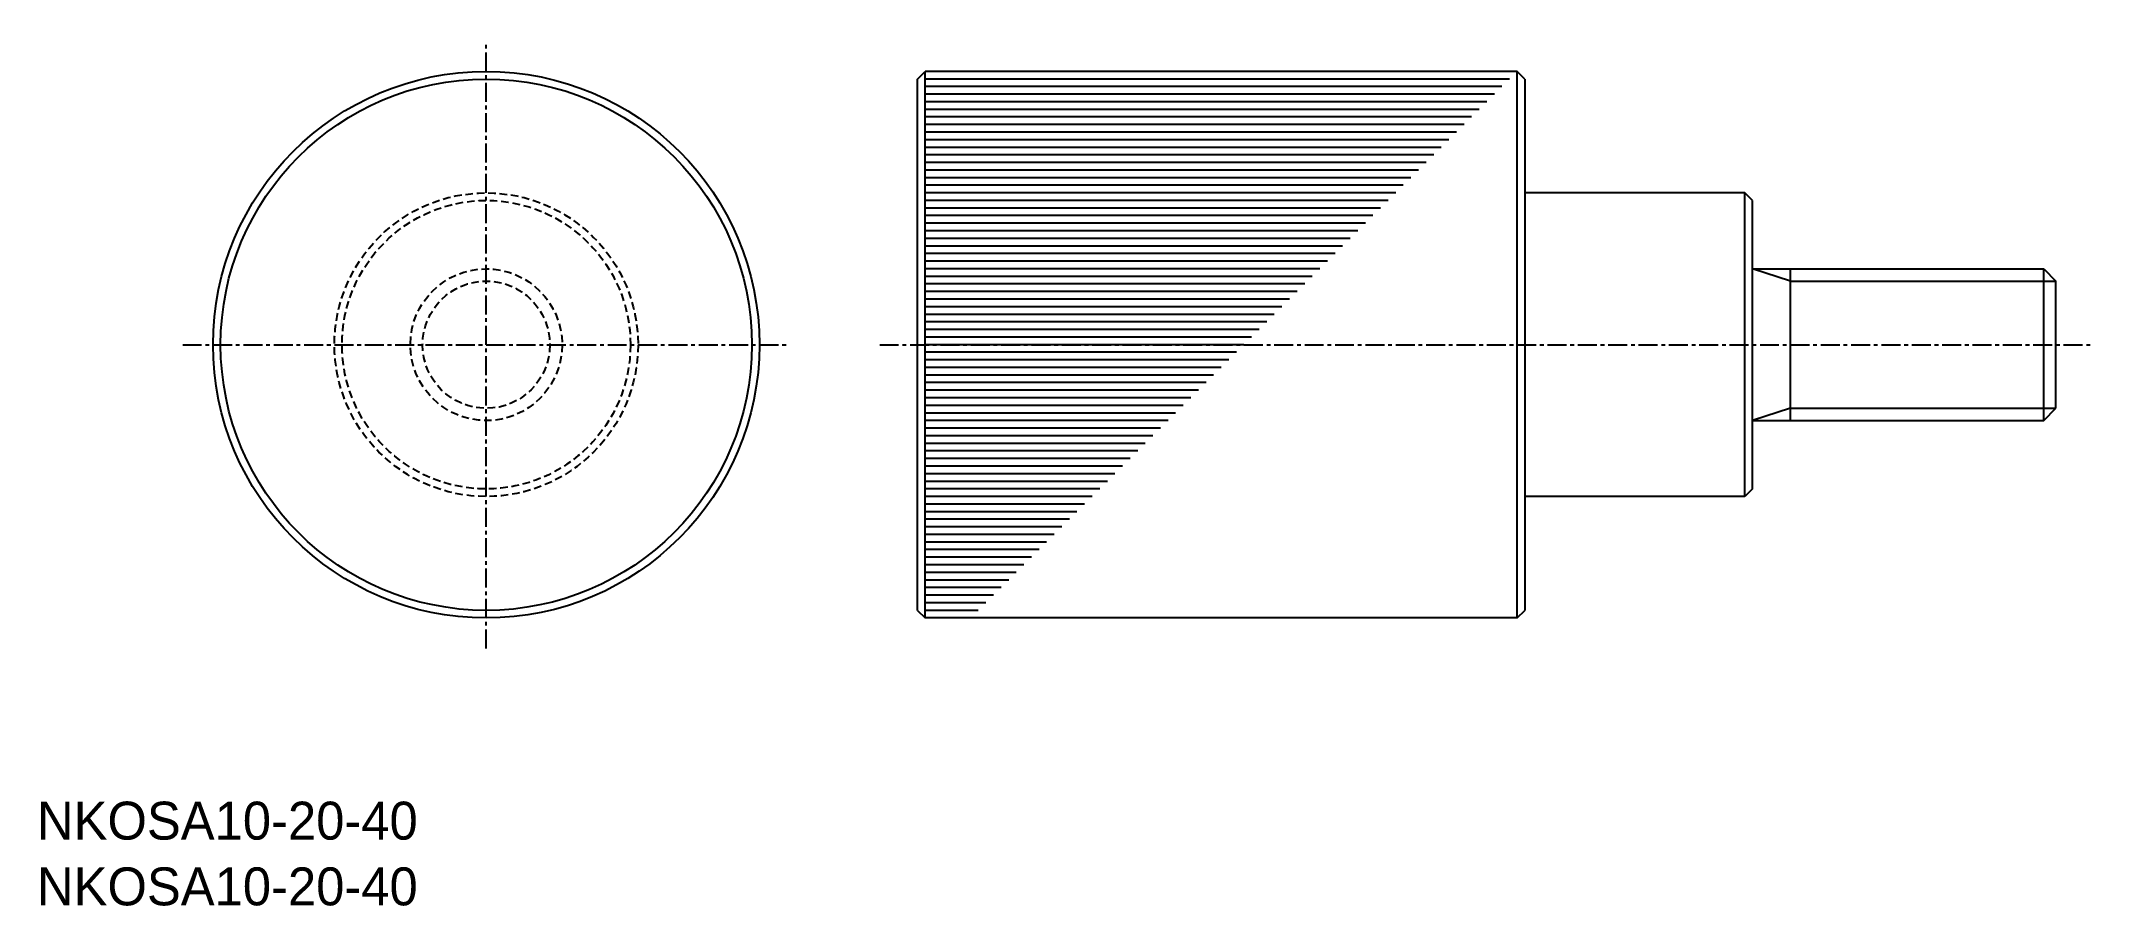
# Model space of a CAD drawing. Extents: x -9 to 126, y -9 to 48.
import ezdxf

# ---------------------------------------------------------------- set-up
doc = ezdxf.new("R2010")
doc.units = 0
doc.linetypes.add('CENTER', pattern=[2, 1.25, -0.25, 0.25, -0.25])
doc.linetypes.add('DASHED', pattern=[0.75, 0.5, -0.25])
doc.layers.get('0').update_dxf_attribs({"linetype": 'CONTINUOUS'})
doc.layers.add('CENTER', color=1, linetype='CENTER')

msp = doc.modelspace()

# ---------------------------------------------------------------- linework, layer by layer
at = {"color": 7, "linetype": 'CONTINUOUS'}
for p, q in [((48.75, 45), (49.25, 45.5)), ((48.75, 10), (48.75, 45)), ((88.25, 45.5), (49.25, 45.5)), ((49.25, 9.5), (49.25, 45.5)), ((88.25, 45.5), (49.25, 45.5)), ((87.75, 45), (49.25, 45)), ((88.25, 9.5), (88.25, 45.5)), ((88.75, 45), (88.25, 45.5)), ((88.75, 45), (88.75, 10)), ((87.25, 44.5), (49.25, 44.5)), ((86.75, 44), (49.25, 44)), ((86.25, 43.5), (49.25, 43.5)), ((85.75, 43), (49.25, 43)), ((85.25, 42.5), (49.25, 42.5)), ((84.75, 42), (49.25, 42)), ((84.25, 41.5), (49.25, 41.5)), ((83.75, 41), (49.25, 41)), ((83.25, 40.5), (49.25, 40.5)), ((82.75, 40), (49.25, 40)), ((82.25, 39.5), (49.25, 39.5)), ((81.75, 39), (49.25, 39)), ((81.25, 38.5), (49.25, 38.5)), ((80.75, 38), (49.25, 38)), ((80.25, 37.5), (49.25, 37.5)), ((79.75, 37), (49.25, 37)), ((103.25, 37.5), (88.75, 37.5)), ((103.25, 17.5), (103.25, 37.5)), ((103.75, 37), (103.25, 37.5)), ((103.75, 18), (103.75, 37)), ((79.25, 36.5), (49.25, 36.5)), ((78.75, 36), (49.25, 36)), ((78.25, 35.5), (49.25, 35.5)), ((77.75, 35), (49.25, 35)), ((77.25, 34.5), (49.25, 34.5)), ((76.75, 34), (49.25, 34)), ((76.25, 33.5), (49.25, 33.5)), ((75.75, 33), (49.25, 33)), ((75.25, 32.5), (49.25, 32.5)), ((103.75, 32.5), (122.94, 32.5)), ((106.25, 22.5), (106.25, 32.5)), ((122.94, 22.5), (122.94, 32.5)), ((122.94, 32.5), (123.75, 31.69)), ((74.75, 32), (49.25, 32)), ((74.25, 31.5), (49.25, 31.5)), ((123.75, 23.31), (123.75, 31.69)), ((73.75, 31), (49.25, 31)), ((73.25, 30.5), (49.25, 30.5)), ((72.75, 30), (49.25, 30)), ((72.25, 29.5), (49.25, 29.5)), ((71.75, 29), (49.25, 29)), ((71.25, 28.5), (49.25, 28.5)), ((70.75, 28), (49.25, 28)), ((70.25, 27.5), (49.25, 27.5)), ((123.75, 27.5), (123.75, 27.5)), ((69.75, 27), (49.25, 27)), ((69.25, 26.5), (49.25, 26.5)), ((68.75, 26), (49.25, 26)), ((123.75, 26.88), (123.75, 26.88)), ((68.25, 25.5), (49.25, 25.5)), ((67.75, 25), (49.25, 25)), ((67.25, 24.5), (49.25, 24.5)), ((66.75, 24), (49.25, 24)), ((66.25, 23.5), (49.25, 23.5)), ((65.75, 23), (49.25, 23)), ((122.94, 22.5), (123.75, 23.31)), ((65.25, 22.5), (49.25, 22.5)), ((64.75, 22), (49.25, 22)), ((103.75, 22.5), (122.94, 22.5)), ((64.25, 21.5), (49.25, 21.5)), ((63.75, 21), (49.25, 21)), ((63.25, 20.5), (49.25, 20.5)), ((62.75, 20), (49.25, 20)), ((62.25, 19.5), (49.25, 19.5)), ((61.75, 19), (49.25, 19)), ((61.25, 18.5), (49.25, 18.5)), ((60.75, 18), (49.25, 18)), ((103.75, 18), (103.25, 17.5)), ((60.25, 17.5), (49.25, 17.5)), ((59.75, 17), (49.25, 17)), ((59.25, 16.5), (49.25, 16.5)), ((103.25, 17.5), (88.75, 17.5)), ((58.75, 16), (49.25, 16)), ((58.25, 15.5), (49.25, 15.5)), ((57.75, 15), (49.25, 15)), ((57.25, 14.5), (49.25, 14.5)), ((56.75, 14), (49.25, 14)), ((56.25, 13.5), (49.25, 13.5)), ((55.75, 13), (49.25, 13)), ((55.25, 12.5), (49.25, 12.5)), ((54.75, 12), (49.25, 12)), ((54.25, 11.5), (49.25, 11.5)), ((53.75, 11), (49.25, 11)), ((48.75, 10), (49.25, 9.5)), ((53.25, 10.5), (49.25, 10.5)), ((52.75, 10), (49.25, 10)), ((88.25, 9.5), (49.25, 9.5)), ((88.25, 9.5), (49.25, 9.5)), ((88.25, 9.5), (88.75, 10))]:
    msp.add_line(p, q, dxfattribs=at)
at = {"color": 3, "linetype": 'CONTINUOUS'}
for p, q in [((106.25, 31.69), (103.75, 32.5)), ((106.25, 31.69), (123.75, 31.69)), ((106.25, 23.31), (103.75, 22.5)), ((106.25, 23.31), (123.75, 23.31))]:
    msp.add_line(p, q, dxfattribs=at)
at = {"color": 7, "linetype": 'CONTINUOUS'}
for radius in [18, 17.5]:
    msp.add_circle((20.33, 27.5), radius, dxfattribs=at)
at = {"color": 3, "linetype": 'DASHED'}
for radius in [10, 9.5, 5, 4.19]:
    msp.add_circle((20.33, 27.5), radius, dxfattribs=at)
at = {"layer": 'CENTER', "color": 1, "linetype": 'CENTER'}
for p, q in [((20.33, 7.5), (20.33, 47.5)), ((0.33, 27.5), (40.33, 27.5)), ((46.25, 27.5), (126.25, 27.5))]:
    msp.add_line(p, q, dxfattribs=at)

# ---------------------------------------------------------------- texts
at = {"color": 7, "linetype": 'CONTINUOUS'}
for p in [(-9.27, -5.1), (-9.27, -9.43)]:
    msp.add_text('NKOSA10-20-40', height=2.5, dxfattribs=at).set_placement(p)

doc.saveas('drawing.dxf')
